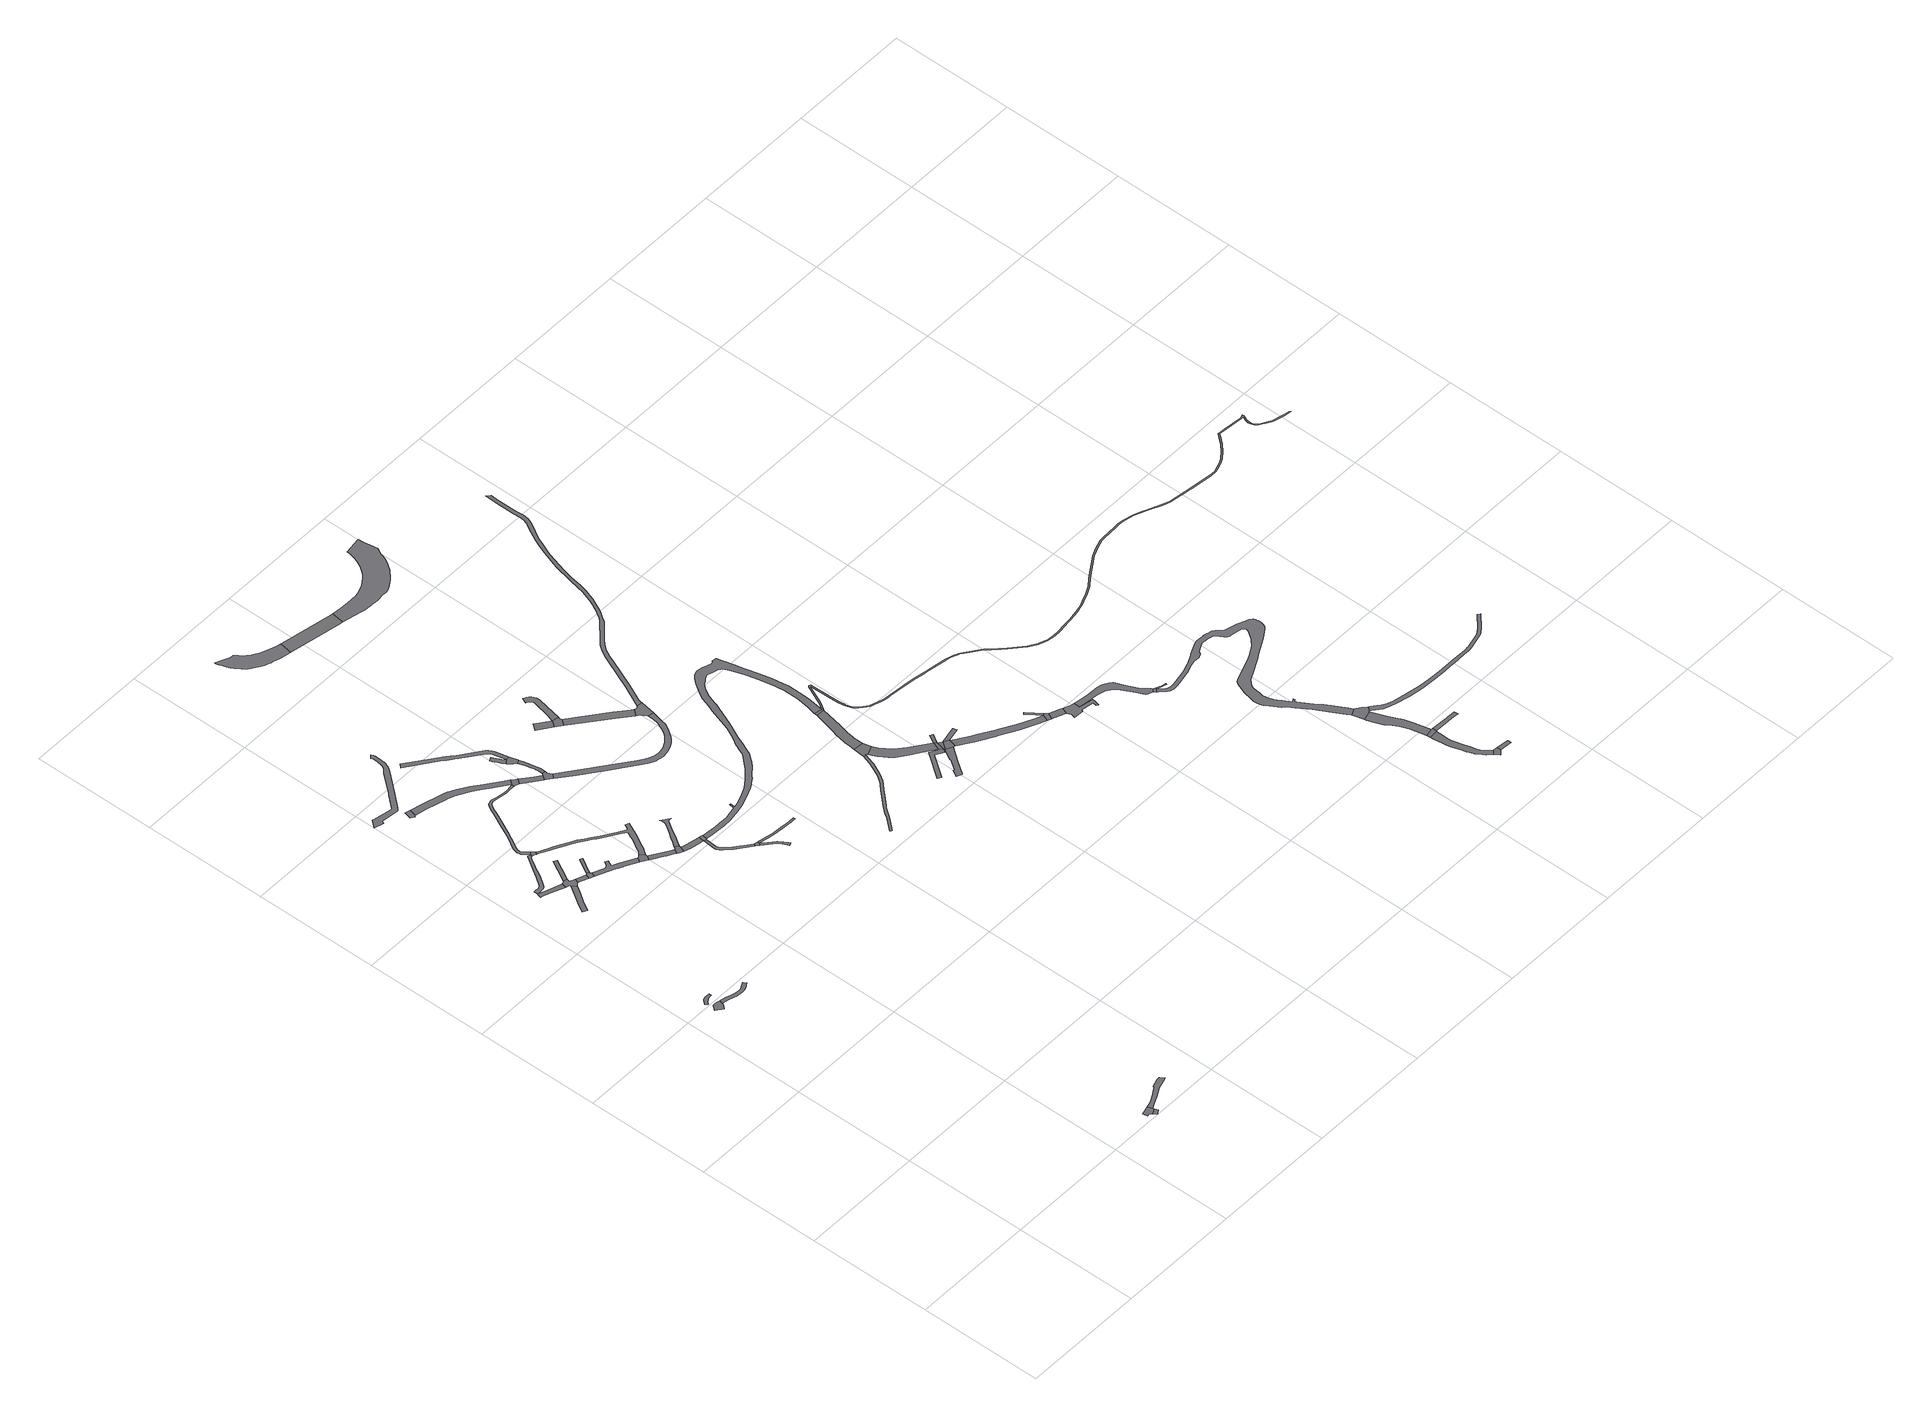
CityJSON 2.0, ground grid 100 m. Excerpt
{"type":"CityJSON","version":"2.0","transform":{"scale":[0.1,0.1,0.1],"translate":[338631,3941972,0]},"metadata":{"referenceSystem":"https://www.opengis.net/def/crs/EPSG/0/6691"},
"CityObjects":{
"road1":{"type":"Road","geometry":[{"type":"MultiSurface","lod":"1","boundaries":[[[0,1,2,3,4,5,6,7,8]]]}]},
"road2":{"type":"Road","geometry":[{"type":"MultiSurface","lod":"1","boundaries":[[[9,10,11,12,13,14,15,16,17,18,19,20]]]}]},
"road3":{"type":"Road","attributes":{"RoadStructureAttribute.sectionType":"1"},"geometry":[{"type":"MultiSurface","lod":"1","boundaries":[[[3,21,22,23,24,25,26,27,28,29,30,31,32,33,34,35,36,4]]]}]},
"road4":{"type":"Road","geometry":[{"type":"MultiSurface","lod":"1","boundaries":[[[37,38,39,40,41,42,43,44,45,46]]]}]},
"road5":{"type":"Road","geometry":[{"type":"MultiSurface","lod":"1","boundaries":[[[40,47,48,49,41]]]}]},
"road6":{"type":"Road","attributes":{"RoadStructureAttribute.sectionType":"1"},"geometry":[{"type":"MultiSurface","lod":"1","boundaries":[[[44,50,51,52,53,54,55,56,57,58,59,60,61,62,45]]]}]},
"road7":{"type":"Road","attributes":{"function":"3","RoadStructureAttribute.sectionType":"1"},"geometry":[{"type":"MultiSurface","lod":"1","boundaries":[[[63,64,65,66,67,68,69,70,71,72,73,74,75,76]]]}]},
"road8":{"type":"Road","attributes":{"RoadStructureAttribute.sectionType":"1"},"geometry":[{"type":"MultiSurface","lod":"1","boundaries":[[[77,78,79,80,81,82,83]]]}]},
"road9":{"type":"Road","attributes":{"RoadStructureAttribute.sectionType":"1"},"geometry":[{"type":"MultiSurface","lod":"1","boundaries":[[[84,85,86,87,88,89,90,91,92,93,94,95,96,97,98,99,100,101,102,103,104,105,106,107,108,109,110,111,112,113]]]}]},
"road10":{"type":"Road","geometry":[{"type":"MultiSurface","lod":"1","boundaries":[[[82,114,115,116,117,118,119,120,121,122,123,124,76,75,125,126,127,83]]]}]},
"road11":{"type":"Road","attributes":{"function":"3","RoadStructureAttribute.sectionType":"1"},"geometry":[{"type":"MultiSurface","lod":"1","boundaries":[[[128,118,117,129,130]]]}]},
"road12":{"type":"Road","attributes":{"RoadStructureAttribute.sectionType":"1"},"geometry":[{"type":"MultiSurface","lod":"1","boundaries":[[[122,131,132,133,134,123]]]}]},
"road13":{"type":"Road","geometry":[{"type":"MultiSurface","lod":"1","boundaries":[[[135,136,137,138,139,140,141,142,130,129,143,144,145]]]}]},
"road14":{"type":"Road","geometry":[{"type":"MultiSurface","lod":"1","boundaries":[[[146,147,148,149,150,151,152,153]]]}]},
"road15":{"type":"Road","geometry":[{"type":"MultiSurface","lod":"1","boundaries":[[[154,155,156,157,158,99,98,159,160]]]}]},
"road16":{"type":"Road","geometry":[{"type":"MultiSurface","lod":"1","boundaries":[[[161,162,163,164,140,139]]]}]},
"road17":{"type":"Road","attributes":{"RoadStructureAttribute.sectionType":"1"},"geometry":[{"type":"MultiSurface","lod":"1","boundaries":[[[165,166,167,168,169,170,171,172,173,174,175,176,177,178,179,180,181,182,183,184,185,186,187,188,189,190,191,192,193,194,195,196,197,198,199,200,201,202,203,204,205,206]]]}]},
"road18":{"type":"Road","geometry":[{"type":"MultiSurface","lod":"1","boundaries":[[[207,208,209,210,211,212,213,214,215,216,217,218,219,220,221,222,223,135,145,224,225,226,227,228,229,230,231,232]]]}]},
"road19":{"type":"Road","geometry":[{"type":"MultiSurface","lod":"1","boundaries":[[[233,234,235,236,237,238,239,240,241,242,243,244,245,246,247,248,249,250,251,252,253,254,255,256,257,258,259,260,261,262,263,264,265,266,267,268,269,270,271,272,273,274,275,276,277,278,279,280,281,282,283,284,285,154,160]]]}]},
"road20":{"type":"Road","attributes":{"RoadStructureAttribute.sectionType":"1"},"geometry":[{"type":"MultiSurface","lod":"1","boundaries":[[[286,287,288,289,290,291,292,293,294,295,296,297,298,299,300,301,302,303,304,305,306,307,308,309,157,156,310,311,312,313,314,315,316,317,318,319,320,321,322,323,324,325,326,327,328,329,330]]]}]},
"road21":{"type":"Road","geometry":[{"type":"MultiSurface","lod":"1","boundaries":[[[331,332,333,334,335,259,258,336,337,207,232]]]}]},
"road22":{"type":"Road","attributes":{"RoadStructureAttribute.sectionType":"1"},"geometry":[{"type":"MultiSurface","lod":"1","boundaries":[[[338,339,340,341,342,343,344,345,346,347,348,349,149,148,350,351,352,353,354,355,356,357,358,359,360]]]}]},
"road23":{"type":"Road","attributes":{"function":"3","RoadStructureAttribute.sectionType":"1"},"geometry":[{"type":"MultiSurface","lod":"1","boundaries":[[[361,362,363,364,333,332,365,366,367,368,369,370,371,372]]]}]},
"road24":{"type":"Road","geometry":[{"type":"MultiSurface","lod":"1","boundaries":[[[371,373,374,375,376,377,378,379,372]]]}]},
"road25":{"type":"Road","attributes":{"function":"3","RoadStructureAttribute.sectionType":"1"},"geometry":[{"type":"MultiSurface","lod":"1","boundaries":[[[380,381,382,383,375,374,384,385,386,387]]]}]},
"road26":{"type":"Road","geometry":[{"type":"MultiSurface","lod":"1","boundaries":[[[388,389,390,391,392,393,338,360,286,330]]]}]},
"road27":{"type":"Road","attributes":{"RoadStructureAttribute.sectionType":"1"},"geometry":[{"type":"MultiSurface","lod":"1","boundaries":[[[376,394,395,396,397,398,399,400,401,402,403,404,405,406,407,408,409,410,377]]]}]},
"road28":{"type":"Road","attributes":{"RoadStructureAttribute.sectionType":"1"},"geometry":[{"type":"MultiSurface","lod":"1","boundaries":[[[411,412,413,414,415,416,417,418,419,420,421,422,423,424,425,426,427,428,429,430,431,432]]]}]},
"road29":{"type":"Road","geometry":[{"type":"MultiSurface","lod":"1","boundaries":[[[433,434,380,387,435,436,437,438]]]}]},
"road30":{"type":"Road","attributes":{"RoadStructureAttribute.sectionType":"1"},"geometry":[{"type":"MultiSurface","lod":"1","boundaries":[[[391,439,440,441,442,392]]]}]},
"road31":{"type":"Road","attributes":{"RoadStructureAttribute.sectionType":"1"},"geometry":[{"type":"MultiSurface","lod":"1","boundaries":[[[443,444,445,446,447,448,437,436,449,450,451,452,453,454,455,456]]]}]},
"road32":{"type":"Road","geometry":[{"type":"MultiSurface","lod":"1","boundaries":[[[455,457,458,459,456]]]}]},
"road33":{"type":"Road","geometry":[{"type":"MultiSurface","lod":"1","boundaries":[[[460,461,462,463,464,465,466,467,468,469]]]}]},
"road34":{"type":"Road","geometry":[{"type":"MultiSurface","lod":"1","boundaries":[[[470,471,441,440,472,473,474,475,476,477,478,479,480]]]}]},
"road35":{"type":"Road","geometry":[{"type":"MultiSurface","lod":"1","boundaries":[[[481,482,411,432,483,484,469,468,485,486,487,488,489]]]}]},
"road36":{"type":"Road","attributes":{"RoadStructureAttribute.sectionType":"1"},"geometry":[{"type":"MultiSurface","lod":"1","boundaries":[[[490,491,492,493,494,495,496,480,479,497,498,499,500,501,502,481,489]]]}]},
"road37":{"type":"Road","attributes":{"RoadStructureAttribute.sectionType":"1"},"geometry":[{"type":"MultiSurface","lod":"1","boundaries":[[[458,457,503,504,505,506,507,508,509,510,511,458,512,513,514,515,516,517,518,519,520,521,522,523,524,525,459]]]}]},
"road38":{"type":"Road","attributes":{"function":"2","RoadStructureAttribute.sectionType":"1"},"geometry":[{"type":"MultiSurface","lod":"1","boundaries":[[[526,527,528,529,530,531,532,533,534,535,536,537,538,539,540,541,542,543,544,545,546,547,548,549,550,551,552,553,554,555,556,557,558,559,560,561,562,563,564,565,566]]]}]},
"road39":{"type":"Road","attributes":{"RoadStructureAttribute.sectionType":"1"},"geometry":[{"type":"MultiSurface","lod":"1","boundaries":[[[567,568,569,570,571,572,573,574,575,576,577,578,579,580,581,582,583,584,585,586,587,588,474,473,589,590,591,592,593,594,595,596,597,598,599,600,601,602,603,604,605,606,607,608,609,610,611,612,613]]]}]},
"road40":{"type":"Road","geometry":[{"type":"MultiSurface","lod":"1","boundaries":[[[614,615,616,617]]]}]},
"road41":{"type":"Road","geometry":[{"type":"MultiSurface","lod":"1","boundaries":[[[618,619,620,621,617,616,622,623]]]}]},
"road42":{"type":"Road","attributes":{"RoadStructureAttribute.sectionType":"1"},"geometry":[{"type":"MultiSurface","lod":"1","boundaries":[[[621,624,625,626,627,628,629,630,631,632,633,634,635,636,637,638,639,640,641,642,643,617]]]}]},
"road43":{"type":"Road","attributes":{"function":"2"},"geometry":[{"type":"MultiSurface","lod":"1","boundaries":[[[644,645,646,647,526,566,648,649,650]]]}]},
"road44":{"type":"Road","attributes":{"RoadStructureAttribute.sectionType":"1"},"geometry":[{"type":"MultiSurface","lod":"1","boundaries":[[[622,651,652,653,654,655,623]]]}]},
"road45":{"type":"Road","attributes":{"function":"3","RoadStructureAttribute.sectionType":"1"},"geometry":[{"type":"MultiSurface","lod":"1","boundaries":[[[656,657,658,659,660,661,662,663,664,665,666,667,668,669,670,671,672,673,674,675,676,677,678,679,680,681,682,683,684,685,686,687,688,689,690,691,692,693,694,695,696,697,698,699,700,701,702,703,704,705,706,707,708,709,710,711,712,713,714,715,716,717,718,719,720,721,722,723,724,725,726,727,728,729,730,731,732,733,734,735,736,737,738,739,740,741,742,743,744,745,746,747,748,749,750,751,752,753,754,755,756,757,758,759,760,761,762,763,764,765,766,767,768,769,770,771,772,773,774,775,776,777,433,438]]]}]},
"road46":{"type":"Road","attributes":{"RoadStructureAttribute.sectionType":"1"},"geometry":[{"type":"MultiSurface","lod":"1","boundaries":[[[778,779,780,781,782,783,784,785,786,787,788,789,790,791,792,793,794,795,796,797,798,799,800,801,802,803,804,805,806]]]}]},
"road47":{"type":"Road","geometry":[{"type":"MultiSurface","lod":"1","boundaries":[[[612,807,808,809,810,811,653,652,812,813,814,613]]]}]},
"road48":{"type":"Road","geometry":[{"type":"MultiSurface","lod":"1","boundaries":[[[815,816,817,778,806,818,819,820,821,822]]]}]},
"road49":{"type":"Road","attributes":{"function":"2","RoadStructureAttribute.sectionType":"1"},"geometry":[{"type":"MultiSurface","lod":"1","boundaries":[[[823,824,825,826,827,828,829,830,831,832,833,834,835,836,837,838,839,840,841,842,843,844,845,846,847,848,849,850,851,852,853,854,855,856,857,858,859,860,861,862,863,864,865,866,867,868,869,870,871,872,644,650]]]}]},
"road50":{"type":"Road","attributes":{"RoadStructureAttribute.sectionType":"1"},"geometry":[{"type":"MultiSurface","lod":"1","boundaries":[[[873,874,875,876,877,878,879,880,881]]]}]},
"road51":{"type":"Road","attributes":{"function":"3","RoadStructureAttribute.sectionType":"1"},"geometry":[{"type":"MultiSurface","lod":"1","boundaries":[[[882,883,884,885,886,887,888,889,890,891,892,893,894,895,896,897,815,822]]]}]},
"road52":{"type":"Road","attributes":{"function":"3","RoadStructureAttribute.sectionType":"1"},"geometry":[{"type":"MultiSurface","lod":"1","boundaries":[[[898,899,900,901,902,903,904,905,906,821,820,907,908,909,910,911,912,913,914,915,881,916]]]}]},
"road53":{"type":"Road","attributes":{"RoadStructureAttribute.sectionType":"1"},"geometry":[{"type":"MultiSurface","lod":"1","boundaries":[[[917,918,919,920,921,922,923,924,925,926,927,928]]]}]},
"road54":{"type":"Road","geometry":[{"type":"MultiSurface","lod":"1","boundaries":[[[710,890,889,929,711]]]}]},
"road55":{"type":"Road","geometry":[{"type":"MultiSurface","lod":"1","boundaries":[[[881,880,930,931,916]]]}]},
"road56":{"type":"Road","attributes":{"function":"3","RoadStructureAttribute.sectionType":"1"},"geometry":[{"type":"MultiSurface","lod":"1","boundaries":[[[932,930,880,928]]]}]},
"road57":{"type":"Road","geometry":[{"type":"MultiSurface","lod":"1","boundaries":[[[933,934,935,932,928,927,936]]]}]},
"road58":{"type":"Road","geometry":[{"type":"MultiSurface","lod":"1","boundaries":[[[931,937,938,916]]]}]},
"road59":{"type":"Road","geometry":[{"type":"MultiSurface","lod":"1","boundaries":[[[935,939,940,941,932]]]}]},
"road60":{"type":"Road","attributes":{"RoadStructureAttribute.sectionType":"1"},"geometry":[{"type":"MultiSurface","lod":"1","boundaries":[[[942,943,944,945,946,947,948,949,950,951,952,953,954,955,956,957,958,959,960,961,962,963,964,965,966,967,968,969,970,971,972,973,974,975,976,977,978,979,980,981,982,983,984,985,986,987,988,989,990,991,992,993,994,995,996,997,998,999,1000,1001,1002,1003,1004,1005,1006,1007,1008,1009,1010,1011,1012,1013,1014,1015,1016,1017,1018,1019,1020,1021,1022,1023,808,807]]]}]},
"road61":{"type":"Road","attributes":{"function":"3","RoadStructureAttribute.sectionType":"1"},"geometry":[{"type":"MultiSurface","lod":"1","boundaries":[[[1024,1025,1026,1027,1028,1029,1030,1031,1032,933,936,1033,1034,1035,1036,1037,1038,1039]]]}]},
"road62":{"type":"Road","attributes":{"RoadStructureAttribute.sectionType":"1"},"geometry":[{"type":"MultiSurface","lod":"1","boundaries":[[[1040,1041,1042,1043,1024]]]}]},
"road63":{"type":"Road","geometry":[{"type":"MultiSurface","lod":"1","boundaries":[[[1039,1044,1045,1040,1024]]]}]},
"road64":{"type":"Road","attributes":{"function":"3","RoadStructureAttribute.sectionType":"1"},"geometry":[{"type":"MultiSurface","lod":"1","boundaries":[[[1046,1047,1048,1045,1044,1049,1050]]]}]},
"road65":{"type":"Road","geometry":[{"type":"MultiSurface","lod":"1","boundaries":[[[1051,1052,1053,1054,1055,1056,1057,1058,1059,1060,1061,1062,1063,1064,1065,1046,1050]]]}]},
"road66":{"type":"Road","attributes":{"function":"3","RoadStructureAttribute.sectionType":"1"},"geometry":[{"type":"MultiSurface","lod":"1","boundaries":[[[1066,1067,1068,1069,1070,1071,1072,1073,1074,1075,1076,1077,1078,1079,1080,1081,1082,1083,1084,1085,1086,1087,1088,1089,1090,1091,1092,1093,1094,1095,1063,1062]]]}]},
"road67":{"type":"Road","geometry":[{"type":"MultiSurface","lod":"1","boundaries":[[[1096,1097,1081,1080,1098,1099,1100]]]}]},
"road68":{"type":"Road","geometry":[{"type":"MultiSurface","lod":"1","boundaries":[[[1099,1101,1102,1103,1104,1105,1106,1107,1108,1100]]]}]},
"road69":{"type":"Road","attributes":{"function":"3","RoadStructureAttribute.sectionType":"1"},"geometry":[{"type":"MultiSurface","lod":"1","boundaries":[[[1098,1109,1110,1111,1112,1113,1114,1115,1116,1117,1118,1119,1120,1121,1122,1123,1124,1125,1126,1127,1128,1129,1130,1131,1132,1133,1134,1135,1136,1137,1138,1139,1140,1141,1142,1143,1144,1145,1146,1147,1148,1149,1150,1151,1152,1153,1154,1155,1156,1157,1158,1159,1160,1161,1162,1163,1164,1165,1166,1167,1168,1169,1170,1171,1172,1173,1174,1175,1176,1177,1178,1179,1180,1181,1182,1183,1184,1185,1186,1187,1188,1189,1190,1191,1192,1193,1194,1195,1196,1197,1198,1199,1200,1201,1202,1203,1204,1205,1206,1207,1208,1209,1210,1211,1212,1213,1214,1215,1216,1217,1218,1219,1220,1221,1222,1223,1224,1225,1226,1227,1228,1229,1230,1231,1232,1233,1234,1235,1236,1237,1238,1239,1240,1241,1242,1243,1244,1245,1246,1247,1248,1249,1250,1251,1252,1253,1254,1255,1099]]]}]},
"road70":{"type":"Road","attributes":{"function":"3","RoadStructureAttribute.sectionType":"1"},"geometry":[{"type":"MultiSurface","lod":"1","boundaries":[[[1256,1257,1258,1259,1260,1261,1262,1263,1264,1265,1266,1267,1268,1269,1270,1271]]]}]},
"road71":{"type":"Road","geometry":[{"type":"MultiSurface","lod":"1","boundaries":[[[1272,1183,1182,1273,1262,1261,1274,1275,1276]]]}]},
"road72":{"type":"Road","attributes":{"function":"3","RoadStructureAttribute.sectionType":"1"},"geometry":[{"type":"MultiSurface","lod":"1","boundaries":[[[1277,1278,1279,1280,1281,1282,1283,1284,1285,1286,1287,1288,1289,1290,1291,1292,1293,1294,1295,1296,1297,1298,1299,1300]]]}]},
"road73":{"type":"Road","geometry":[{"type":"MultiSurface","lod":"1","boundaries":[[[1301,1302,1271,1270,1300,1299,1303,1304,1305]]]}]},
"road74":{"type":"Road","geometry":[{"type":"MultiSurface","lod":"1","boundaries":[[[1290,1289,1306,1307,1308,1309]]]}]},
"road75":{"type":"Road","geometry":[{"type":"MultiSurface","lod":"1","boundaries":[[[1308,1310,1311,1309]]]}]},
"road76":{"type":"Road","attributes":{"RoadStructureAttribute.sectionType":"1"},"geometry":[{"type":"MultiSurface","lod":"1","boundaries":[[[1304,1312,1313,1314,1315,1316,1317,1318,1319,1305]]]}]},
"road77":{"type":"Road","attributes":{"RoadStructureAttribute.sectionType":"1"},"geometry":[{"type":"MultiSurface","lod":"1","boundaries":[[[929,1320,1321,1322,1323,1324,1325,1326,1327,1328,1329,1330,1331,1332,1333,1334,1335,1336,1337,1338,1339,1340,1341,1342,1343,1344,1345,1346,1347,1348,1349,1350,1351,1352,1353,1354,1355,1356,1357,1358,1359,1360,1361,1362,1363,1364,1365,1366,1367,1368,1369,1370,1371,1372,1373,1374,1375,1376,1377,1378,1379,1380,1381,1382,1383,1384,1385,1386,1387,1388,1389,1390,1391,1392,1393,1394,1395,1396,1397,1398,1399,1400,1401,1402,1403,1404,1405,1406,1407,1408,1409,1410,1411,1412,1413,1414,1415,1416,1417,1418,1419,1420,1421,1422,1423,1424,1425,1426,1427,1428,1429,1430,1431,1432,1433,1434,1435,1436,1437,1438,1439,1440,1441,1442,1443,1444,1445,1446,1447,1448,1449,1450,1451,1452,1453,1454,1455,1456,1457,1458,1459,1460,1461,1462,1463,1464,1465,1466,1467,1468,1469,1470,1471,1472,1473,1474,1475,1476,1477,1478,1479,1480,1481,1482,1483,1484,1485,1486,1487,1488,1489,1490,1491,1492,1493,1494,1495,1496,1497,1498,1499,1500,1501,1502,1503,1504,1505,1506,1507,1508,1509,1510,1511,1512,1513,1514,1515,1516,711]]]}]},
"road78":{"type":"Road","attributes":{"RoadStructureAttribute.sectionType":"1"},"geometry":[{"type":"MultiSurface","lod":"1","boundaries":[[[1275,1517,1518,1519,1520,1521,1522,1523,1524,1525,1526,1527,1528,1529,1530,1531,1532,1533,1534,1535,1536,1537,1538,1539,1540,1541,1542,1543,1544,1545,1546,1547,1548,1549,1550,1551,1552,1553,1554,1555,1556,1557,1558,1276]]]}]}
},
"vertices":[
[267,2900,0],[295,2935,0],[294,2940,0],[296,2943,0],[303,2974,0],[277,2979,0],[260,2980,0],[242,2978,0],[213,2939,0],
[244,3029,0],[262,3043,0],[275,3048,0],[303,3051,0],[306,3073,0],[266,3074,0],[258,3072,0],[250,3069,0],[239,3061,0],[223,3043,0],[209,3029,0],[227,3012,0],
[347,2934,0],[391,2922,0],[417,2915,0],[445,2909,0],[469,2908,0],[490,2911,0],[513,2921,0],[554,2945,0],[539,2970,0],[500,2947,0],[482,2939,0],[467,2937,0],[449,2938,0],[424,2943,0],[400,2950,0],[354,2962,0],
[1388,44,0],[1401,45,0],[1410,43,0],[1424,32,0],[1464,51,0],[1459,60,0],[1459,62,0],[1461,63,0],[1450,101,0],[1378,80,0],
[1436,14,0],[1444,3,0],[1476,24,0],
[1494,81,0],[1564,116,0],[1606,135,0],[1639,157,0],[1701,175,0],[1739,186,0],[1715,222,0],[1690,217,0],[1621,196,0],[1622,185,0],[1590,168,0],[1563,150,0],[1495,114,0],
[404,4524,0],[336,4550,0],[309,4560,0],[298,4564,0],[287,4568,0],[261,4574,0],[257,4575,0],[249,4541,0],[277,4534,0],[297,4527,0],[305,4524,0],[323,4518,0],[431,4475,0],[440,4512,0],
[376,4318,0],[328,4237,0],[363,4217,0],[410,4297,0],[455,4365,0],[494,4424,0],[462,4449,0],
[274,4579,0],[297,4578,0],[316,4580,0],[328,4583,0],[340,4592,0],[350,4605,0],[398,4674,0],[421,4722,0],[431,4740,0],[440,4758,0],[481,4822,0],[490,4836,0],[498,4841,0],[502,4842,0],[504,4841,0],[508,4857,0],[490,4863,0],[484,4862,0],[481,4859,0],[465,4834,0],[410,4749,0],[373,4691,0],[327,4624,0],[322,4619,0],[304,4609,0],[296,4608,0],[275,4609,0],[258,4610,0],[256,4609,0],[260,4579,0],
[503,4433,0],[512,4439,0],[517,4440,0],[520,4440,0],[533,4474,0],[499,4487,0],[491,4490,0],[490,4498,0],[494,4513,0],[468,4527,0],[462,4517,0],[462,4463,0],[465,4461,0],[466,4457,0],
[592,4451,0],[596,4409,0],[611,4445,0],
[505,4533,0],[589,4685,0],[563,4699,0],[474,4538,0],
[651,4427,0],[648,4429,0],[643,4433,0],[642,4439,0],[643,4444,0],[625,4455,0],[621,4447,0],[617,4445,0],[612,4402,0],[626,4396,0],[636,4392,0],
[268,5695,0],[272,5698,0],[276,5697,0],[290,5755,0],[274,5759,0],[250,5765,0],[235,5707,0],[264,5688,0],
[549,4850,0],[536,4865,0],[528,4873,0],[513,4860,0],[513,4858,0],[523,4836,0],[540,4829,0],
[680,4507,0],[713,4563,0],[696,4574,0],[658,4510,0],
[79,5817,0],[84,5832,0],[87,5832,0],[230,5817,0],[235,5819,0],[247,5831,0],[337,5937,0],[475,6101,0],[501,6137,0],[506,6149,0],[511,6160,0],[516,6173,0],[519,6189,0],[522,6220,0],[524,6256,0],[524,6268,0],[523,6275,0],[520,6287,0],[511,6303,0],[486,6282,0],[491,6274,0],[494,6267,0],[495,6258,0],[493,6223,0],[490,6194,0],[485,6178,0],[480,6166,0],[475,6159,0],[467,6149,0],[443,6125,0],[316,5974,0],[306,5962,0],[222,5863,0],[216,5860,0],[207,5859,0],[64,5888,0],[53,5890,0],[49,5889,0],[45,5885,0],[41,5880,0],[3,5835,0],[78,5814,0],
[964,4282,0],[954,4287,0],[952,4288,0],[860,4337,0],[848,4343,0],[818,4359,0],[796,4369,0],[792,4375,0],[792,4376,0],[792,4379,0],[811,4417,0],[787,4426,0],[774,4405,0],[766,4396,0],[758,4389,0],[752,4387,0],[742,4389,0],[733,4351,0],[758,4341,0],[763,4338,0],[773,4334,0],[800,4322,0],[835,4304,0],[841,4301,0],[934,4251,0],[943,4246,0],
[547,4825,0],[563,4817,0],[626,4784,0],[655,4770,0],[704,4745,0],[738,4728,0],[784,4705,0],[810,4689,0],[854,4659,0],[893,4630,0],[917,4613,0],[946,4593,0],[1054,4524,0],[1100,4495,0],[1103,4491,0],[1103,4486,0],[1083,4446,0],[1074,4428,0],[1057,4394,0],[1053,4387,0],[1040,4363,0],[1022,4330,0],[1012,4316,0],[1002,4307,0],[995,4301,0],[990,4297,0],[1022,4262,0],[1027,4269,0],[1041,4289,0],[1056,4308,0],[1072,4338,0],[1092,4376,0],[1115,4417,0],[1120,4426,0],[1126,4439,0],[1173,4536,0],[1144,4548,0],[1128,4513,0],[1122,4511,0],[1117,4512,0],[1065,4541,0],[957,4610,0],[905,4646,0],[865,4675,0],[821,4706,0],[794,4722,0],[720,4759,0],[719,4760,0],[662,4789,0],[653,4793,0],[644,4798,0],[635,4802,0],[559,4842,0],
[927,5387,0],[926,5387,0],[922,5387,0],[898,5381,0],[868,5377,0],[841,5376,0],[770,5388,0],[728,5395,0],[710,5395,0],[698,5391,0],[686,5387,0],[670,5371,0],[656,5343,0],[636,5299,0],[625,5277,0],[587,5197,0],[541,5102,0],[527,5077,0],[474,4982,0],[467,4959,0],[464,4939,0],[465,4924,0],[469,4916,0],[471,4908,0],[489,4919,0],[485,4928,0],[484,4939,0],[486,4955,0],[493,4974,0],[539,5057,0],[559,5093,0],[609,5196,0],[654,5290,0],[668,5321,0],[674,5334,0],[687,5359,0],[698,5370,0],[711,5377,0],[724,5380,0],[734,5380,0],[754,5378,0],[840,5364,0],[869,5365,0],[919,5365,0],[925,5365,0],
[972,4229,0],[1000,4212,0],[1021,4246,0],[1020,4254,0],[1021,4257,0],[976,4284,0],[971,4281,0],
[954,5424,0],[892,5471,0],[826,5520,0],[788,5548,0],[728,5592,0],[649,5643,0],[616,5662,0],[595,5671,0],[589,5673,0],[563,5683,0],[540,5690,0],[386,5732,0],[373,5678,0],[524,5638,0],[545,5631,0],[566,5623,0],[591,5613,0],[628,5594,0],[701,5556,0],[761,5512,0],[800,5483,0],[865,5435,0],[927,5389,0],
[1170,4152,0],[1059,4221,0],[1034,4236,0],[1032,4237,0],[1015,4203,0],[1053,4180,0],[1076,4165,0],[1105,4148,0],[1108,4145,0],[1151,4119,0],[1171,4107,0],[1190,4140,0],
[1186,4098,0],[1217,4083,0],[1232,4126,0],[1236,4141,0],[1208,4160,0],[1196,4142,0],[1194,4140,0],
[1385,4091,0],[1337,4099,0],[1279,4111,0],[1256,4118,0],[1243,4074,0],[1268,4067,0],[1329,4053,0],[1379,4047,0],
[937,5364,0],[949,5362,0],[958,5359,0],[968,5355,0],[996,5391,0],[984,5401,0],
[1268,4190,0],[1279,4206,0],[1312,4263,0],[1351,4328,0],[1363,4347,0],[1368,4351,0],[1379,4353,0],[1398,4353,0],[1330,4398,0],[1335,4386,0],[1337,4371,0],[1335,4359,0],[1335,4356,0],[1328,4339,0],[1289,4276,0],[1252,4225,0],[1242,4209,0],
[1114,5575,0],[1089,5684,0],[1082,5702,0],[1069,5720,0],[1057,5732,0],[893,5854,0],[860,5881,0],[837,5900,0],[817,5916,0],[787,5938,0],[579,6095,0],[555,6068,0],[797,5892,0],[808,5880,0],[812,5876,0],[875,5830,0],[880,5826,0],[1038,5709,0],[1046,5700,0],[1055,5688,0],[1060,5675,0],[1084,5572,0],
[1416,4084,0],[1403,4087,0],[1382,4045,0],[1383,4041,0],[1404,4040,0],[1408,4043,0],
[1057,5285,0],[1106,5249,0],[1133,5285,0],[1084,5321,0],
[1568,3777,0],[1467,3853,0],[1418,3903,0],[1407,3918,0],[1398,3935,0],[1396,3940,0],[1374,3943,0],[1376,3935,0],[1377,3928,0],[1388,3906,0],[1401,3888,0],[1453,3837,0],[1572,3746,0],[1585,3763,0],
[1597,3727,0],[1612,3743,0],[1615,3757,0],
[1069,5586,0],[1056,5611,0],[1045,5632,0],[1031,5664,0],[999,5649,0],[1014,5617,0],[1025,5595,0],[1039,5567,0],[1053,5548,0],[1081,5567,0],
[1139,5289,0],[1135,5285,0],[1119,5239,0],[1157,5210,0],[1188,5243,0],[1179,5253,0],[1174,5262,0],[1171,5271,0],[1170,5286,0],[1171,5296,0],[1144,5298,0],
[1134,5501,0],[1132,5506,0],[1084,5570,0],[1082,5567,0],[1057,5542,0],[1070,5525,0],[1084,5510,0],[1103,5496,0],[1105,5492,0],
[1114,5464,0],[1126,5426,0],[1135,5391,0],[1141,5365,0],[1144,5351,0],[1147,5334,0],[1146,5313,0],[1172,5311,0],[1172,5336,0],[1169,5356,0],[1160,5397,0],[1152,5433,0],[1143,5473,0],
[1689,3646,0],[1711,3614,0],[1727,3584,0],[1734,3571,0],[1754,3581,0],[1747,3595,0],[1729,3626,0],[1705,3661,0],[1658,3702,0],[1684,3729,0],[1742,3720,0],[1821,3712,0],[1900,3706,0],[1905,3706,0],[1943,3707,0],[1948,3707,0],[1947,3722,0],[1943,3722,0],[1901,3721,0],[1884,3722,0],[1822,3727,0],[1743,3735,0],[1687,3743,0],
[908,7454,0],[876,7461,0],[835,7473,0],[806,7483,0],[779,7493,0],[754,7506,0],[723,7524,0],[700,7538,0],[682,7550,0],[672,7559,0],[657,7575,0],[645,7587,0],[632,7606,0],[619,7625,0],[616,7631,0],[589,7632,0],[536,7656,0],[475,7680,0],[477,7669,0],[484,7646,0],[491,7625,0],[502,7593,0],[514,7568,0],[527,7543,0],[540,7525,0],[555,7505,0],[571,7486,0],[585,7471,0],[601,7458,0],[626,7438,0],[655,7420,0],[681,7407,0],[701,7399,0],[705,7398,0],[730,7389,0],[756,7382,0],[784,7373,0],[811,7367,0],[838,7361,0],[863,7356,0],[890,7352,0],
[2031,5083,0],[2028,5049,0],[2021,5011,0],[2011,4983,0],[1998,4953,0],[1981,4923,0],[1958,4894,0],[1936,4873,0],[1914,4854,0],[1888,4840,0],[1870,4832,0],[1850,4826,0],[1830,4823,0],[1809,4821,0],[1777,4824,0],[1758,4830,0],[1739,4837,0],[1709,4853,0],[1663,4885,0],[1487,5015,0],[1311,5147,0],[1258,5189,0],[1183,5190,0],[1284,5111,0],[1460,4979,0],[1555,4909,0],[1637,4849,0],[1686,4814,0],[1722,4795,0],[1743,4785,0],[1771,4780,0],[1808,4775,0],[1836,4778,0],[1861,4782,0],[1885,4790,0],[1908,4800,0],[1939,4817,0],[1962,4838,0],[1983,4860,0],[1999,4881,0],[2015,4904,0],[2033,4933,0],[2046,4966,0],[2055,5002,0],[2068,5053,0],[2075,5094,0],[2029,5102,0],
[1458,5650,0],[1422,5602,0],[1531,5522,0],[1566,5570,0],
[1617,5536,0],[1616,5542,0],[1615,5548,0],[1618,5559,0],[1584,5483,0],[1620,5530,0],
[1662,5760,0],[1663,5781,0],[1660,5797,0],[1654,5813,0],[1644,5828,0],[1634,5839,0],[1621,5849,0],[1602,5859,0],[1594,5862,0],[1578,5819,0],[1583,5817,0],[1596,5810,0],[1602,5805,0],[1607,5799,0],[1612,5791,0],[1615,5787,0],[1616,5783,0],[1617,5778,0],[1616,5766,0],[1585,5625,0],
[1357,7372,0],[1348,7373,0],[1342,7373,0],[922,7451,0],[905,7349,0],[1322,7272,0],[1340,7269,0],
[1864,5261,0],[1977,5169,0],[2015,5216,0],[2000,5228,0],[1902,5308,0],
[1422,4042,0],[1467,4038,0],[1485,4037,0],[1524,4034,0],[1579,4032,0],[1652,4032,0],[1683,4038,0],[1716,4046,0],[1808,4065,0],[1873,4087,0],[1923,4108,0],[1961,4125,0],[1998,4146,0],[2030,4168,0],[2039,4175,0],[2072,4204,0],[2127,4248,0],[2158,4280,0],[2167,4290,0],[2213,4350,0],[2234,4398,0],[2255,4448,0],[2277,4510,0],[2323,4602,0],[2340,4640,0],[2397,4772,0],[2413,4815,0],[2420,4838,0],[2443,4909,0],[2461,4944,0],[2473,4966,0],[2507,5007,0],[2533,5024,0],[2544,5033,0],[2567,5045,0],[2581,5050,0],[2593,5052,0],[2624,5041,0],[2676,5025,0],[2689,5016,0],[2701,5003,0],[2725,4948,0],[2757,4861,0],[2767,4830,0],[2781,4758,0],[2791,4720,0],[2795,4703,0],[2810,4623,0],[2814,4600,0],[2819,4556,0],[2822,4461,0],[2820,4420,0],[2804,4324,0],[2797,4288,0],[2791,4258,0],[2852,4246,0],[2869,4380,0],[2873,4460,0],[2870,4560,0],[2865,4607,0],[2856,4657,0],[2845,4714,0],[2826,4795,0],[2804,4881,0],[2798,4901,0],[2777,4980,0],[2759,5052,0],[2754,5077,0],[2748,5107,0],[2710,5111,0],[2701,5098,0],[2685,5100,0],[2613,5124,0],[2601,5126,0],[2577,5128,0],[2560,5126,0],[2544,5120,0],[2530,5112,0],[2508,5095,0],[2500,5084,0],[2491,5076,0],[2469,5050,0],[2416,4967,0],[2396,4928,0],[2373,4853,0],[2354,4803,0],[2304,4654,0],[2294,4617,0],[2247,4523,0],[2213,4466,0],[2205,4447,0],[2200,4436,0],[2197,4429,0],[2192,4416,0],[2175,4377,0],[2173,4373,0],[2171,4370,0],[2160,4356,0],[2117,4310,0],[2102,4294,0],[2098,4289,0],[2086,4277,0],[2043,4240,0],[2002,4204,0],[1981,4190,0],[1974,4185,0],[1942,4162,0],[1907,4143,0],[1860,4122,0],[1798,4102,0],[1763,4095,0],[1768,4133,0],[1757,4135,0],[1751,4092,0],[1738,4089,0],[1708,4083,0],[1675,4075,0],[1648,4070,0],[1580,4070,0],[1527,4072,0],[1490,4076,0],[1432,4081,0],
[2700,3735,0],[2679,3661,0],[2671,3645,0],[2629,3554,0],[2592,3499,0],[2573,3477,0],[2538,3442,0],[2476,3376,0],[2429,3327,0],[2420,3315,0],[2388,3276,0],[2365,3241,0],[2281,3142,0],[2289,3135,0],[2296,3129,0],[2310,3145,0],[2381,3229,0],[2405,3264,0],[2424,3289,0],[2436,3303,0],[2444,3313,0],[2490,3362,0],[2552,3428,0],[2587,3463,0],[2608,3486,0],[2646,3544,0],[2690,3637,0],[2697,3654,0],[2720,3731,0],
[2096,5214,0],[2051,5222,0],[2043,5215,0],[2035,5211,0],[2026,5211,0],[2003,5149,0],[2014,5133,0],[2023,5119,0],
[2710,3830,0],[2705,3789,0],[2702,3751,0],[2723,3741,0],[2727,3742,0],[2734,3730,0],[2805,3759,0],[2790,3822,0],
[1496,7236,0],[1529,7229,0],[1556,7226,0],[1580,7223,0],[1604,7223,0],[1628,7221,0],[1655,7221,0],[1674,7223,0],[1697,7225,0],[1714,7226,0],[1748,7227,0],[1770,7231,0],[1783,7237,0],[1810,7251,0],[1833,7267,0],[1859,7287,0],[1888,7311,0],[1908,7330,0],[1925,7347,0],[1948,7378,0],[1965,7404,0],[1979,7431,0],[1992,7462,0],[2002,7492,0],[2025,7542,0],[2015,7614,0],[2009,7651,0],[2003,7697,0],[1865,7679,0],[1865,7671,0],[1862,7642,0],[1857,7620,0],[1851,7597,0],[1844,7578,0],[1836,7558,0],[1825,7535,0],[1811,7510,0],[1793,7484,0],[1773,7460,0],[1745,7436,0],[1720,7417,0],[1690,7398,0],[1667,7387,0],[1641,7378,0],[1613,7369,0],[1588,7364,0],[1549,7361,0],[1496,7361,0],[1486,7362,0],[1434,7364,0],
[3082,3389,0],[3021,3425,0],[2873,3219,0],[2899,3201,0],[3027,3379,0],[3078,3347,0],[3091,3339,0],[3107,3364,0],[3084,3392,0],
[2789,3879,0],[2790,3909,0],[2792,3920,0],[2800,3968,0],[2802,3975,0],[2819,4054,0],[2841,4174,0],[2851,4228,0],[2786,4230,0],[2775,4184,0],[2748,4070,0],[2731,3994,0],[2728,3982,0],[2717,3916,0],[2716,3879,0],[2711,3847,0],
[3092,3467,0],[3043,3504,0],[2962,3565,0],[2916,3603,0],[2892,3626,0],[2869,3652,0],[2851,3674,0],[2833,3701,0],[2818,3730,0],[2746,3698,0],[2763,3662,0],[2787,3627,0],[2808,3600,0],[2836,3567,0],[2868,3542,0],[2916,3507,0],[3000,3451,0],[3050,3418,0],[3108,3456,0],
[3100,3333,0],[3061,3271,0],[3068,3268,0],[3010,3182,0],[3000,3187,0],[2979,3148,0],[2969,3130,0],[3012,3114,0],[3015,3117,0],[3085,3218,0],[3166,3330,0],[3116,3358,0],
[2860,4239,0],
[3127,3438,0],[3126,3442,0],
[3159,3417,0],
[3200,3387,0],[3200,3389,0],[3204,3392,0],[3184,3324,0],
[3167,3511,0],[3148,3524,0],
[3307,3414,0],[3299,3445,0],[3220,3430,0],
[2100,5234,0],[2103,5251,0],[2108,5267,0],[2166,5389,0],[2270,5631,0],[2288,5672,0],[2303,5704,0],[2324,5739,0],[2351,5771,0],[2384,5804,0],[2498,5904,0],[2508,5914,0],[2517,5925,0],[2535,5951,0],[2560,5989,0],[2584,6032,0],[2603,6068,0],[2622,6112,0],[2636,6152,0],[2650,6203,0],[2664,6259,0],[2678,6335,0],[2682,6358,0],[2689,6391,0],[2700,6438,0],[2716,6494,0],[2734,6558,0],[2750,6606,0],[2765,6645,0],[2788,6705,0],[2812,6759,0],[2834,6800,0],[2863,6851,0],[2895,6907,0],[2896,6909,0],[2903,6922,0],[2910,6950,0],[2914,6992,0],[2912,7052,0],[2910,7098,0],[2910,7241,0],[2912,7281,0],[2887,7305,0],[2879,7158,0],[2880,7097,0],[2881,7057,0],[2884,6992,0],[2881,6955,0],[2873,6930,0],[2869,6922,0],[2865,6915,0],[2837,6866,0],[2809,6812,0],[2789,6770,0],[2765,6714,0],[2741,6653,0],[2727,6614,0],[2710,6566,0],[2692,6502,0],[2676,6444,0],[2665,6396,0],[2658,6362,0],[2654,6339,0],[2639,6264,0],[2626,6209,0],[2612,6159,0],[2599,6121,0],[2581,6079,0],[2562,6044,0],[2538,6002,0],[2515,5965,0],[2511,5961,0],[2501,5948,0],[2491,5938,0],[2364,5826,0],[2328,5792,0],[2300,5756,0],[2277,5719,0],[2260,5684,0],[2242,5642,0],[2139,5401,0],[2064,5245,0],
[3798,3058,0],[3742,3080,0],[3614,3140,0],[3501,3203,0],[3492,3208,0],[3484,3213,0],[3364,3284,0],[3331,3303,0],[3216,3375,0],[3300,3251,0],[3325,3236,0],[3436,3173,0],[3454,3163,0],[3589,3091,0],[3720,3030,0],[3777,3007,0],
[3813,3069,0],[3732,3177,0],[3717,3167,0],[3769,3097,0],
[3811,2993,0],[3832,3044,0],
[3934,3002,0],[3921,3007,0],[3847,3038,0],[3826,2987,0],[3912,2950,0],
[3929,2914,0],[3923,2883,0],[4003,2877,0],[4007,2893,0],[4109,2876,0],[4103,2843,0],[4119,2836,0],[4130,2881,0],[4131,2899,0],[4119,2901,0],[4015,2919,0],[4016,2922,0],[4021,2969,0],[3992,2976,0],[3953,2994,0],
[4075,2915,0],[4138,2909,0],[4185,2905,0],[4216,2897,0],[4250,2886,0],[4265,2878,0],[4282,2866,0],[4298,2852,0],[4315,2832,0],[4335,2794,0],[4374,2717,0],[4396,2671,0],[4403,2655,0],[4420,2646,0],[4454,2633,0],[4477,2654,0],[4471,2661,0],[4468,2665,0],[4416,2737,0],[4377,2816,0],[4362,2856,0],[4345,2896,0],[4333,2906,0],[4323,2917,0],[4298,2933,0],[4277,2943,0],[4238,2951,0],[4192,2953,0],[4129,2957,0],[4081,2962,0],
[4490,2645,0],[4485,2648,0],[4470,2616,0],[4491,2637,0],[4495,2643,0],
[4518,2623,0],[4542,2615,0],[4571,2609,0],[4573,2618,0],[4552,2622,0],[4536,2626,0],[4522,2631,0],[4504,2639,0],
[4478,2607,0],[4521,2563,0],[4538,2549,0],[4572,2542,0],[4600,2543,0],[4638,2550,0],[4757,2577,0],[4791,2589,0],[4832,2604,0],[4856,2607,0],[4875,2607,0],[4877,2607,0],[4883,2606,0],[4901,2606,0],[4907,2606,0],[4912,2608,0],[4936,2620,0],[4941,2623,0],[4951,2641,0],[4992,2666,0],[5015,2676,0],[5025,2678,0],[5040,2678,0],[5073,2675,0],[5080,2675,0],[5104,2670,0],[5119,2664,0],[5132,2658,0],[5142,2647,0],[5152,2626,0],[5166,2603,0],[5179,2587,0],[5192,2579,0],[5249,2570,0],[5302,2560,0],[5311,2555,0],[5316,2549,0],[5320,2532,0],[5319,2522,0],[5314,2508,0],[5303,2493,0],[5274,2449,0],[5222,2401,0],[5159,2365,0],[5153,2362,0],[5121,2348,0],[4999,2300,0],[4978,2292,0],[4941,2277,0],[4917,2266,0],[4907,2260,0],[4905,2258,0],[4902,2256,0],[4898,2251,0],[4893,2244,0],[4891,2240,0],[4889,2237,0],[4878,2211,0],[4860,2157,0],[4853,2132,0],[4846,2097,0],[4843,2085,0],[4838,2052,0],[4840,2017,0],[4848,1989,0],[4853,1974,0],[4873,1941,0],[4918,1870,0],[4947,1842,0],[4975,1796,0],[5041,1697,0],[5110,1574,0],[5157,1489,0],[5174,1459,0],[5229,1489,0],[5212,1521,0],[5164,1606,0],[5122,1672,0],[5086,1728,0],[5068,1755,0],[5021,1826,0],[5014,1837,0],[5033,1849,0],[5028,1862,0],[5007,1849,0],[4993,1871,0],[4966,1912,0],[4948,1942,0],[4942,1952,0],[4922,2007,0],[4920,2016,0],[4919,2026,0],[4919,2038,0],[4918,2048,0],[4922,2072,0],[4926,2094,0],[4926,2105,0],[4931,2140,0],[4939,2160,0],[4956,2176,0],[4981,2202,0],[5053,2239,0],[5112,2270,0],[5164,2297,0],[5189,2314,0],[5329,2391,0],[5380,2424,0],[5405,2441,0],[5423,2459,0],[5434,2484,0],[5439,2501,0],[5438,2524,0],[5431,2550,0],[5425,2564,0],[5413,2575,0],[5403,2581,0],[5378,2590,0],[5318,2613,0],[5273,2629,0],[5223,2643,0],[5211,2649,0],[5200,2659,0],[5188,2670,0],[5176,2689,0],[5157,2701,0],[5140,2705,0],[5136,2706,0],[5116,2713,0],[5085,2720,0],[5076,2720,0],[5042,2723,0],[5022,2723,0],[5003,2720,0],[4974,2707,0],[4928,2685,0],[4892,2668,0],[4886,2665,0],[4822,2633,0],[4804,2626,0],[4780,2616,0],[4749,2606,0],[4632,2579,0],[4597,2573,0],[4575,2572,0],[4551,2577,0],[4541,2586,0],[4500,2625,0],
[5396,1089,0],[5381,1132,0],[5373,1163,0],[5349,1218,0],[5328,1264,0],[5276,1384,0],[5200,1364,0],[5204,1350,0],[5227,1284,0],[5251,1230,0],[5254,1225,0],[5284,1184,0],[5308,1142,0],[5334,1071,0],[5364,945,0],[5427,960,0],
[5274,1452,0],[5177,1449,0],[5276,1392,0],[5282,1392,0],[5308,1424,0],
[5369,888,0],[5380,810,0],[5382,777,0],[5393,737,0],[5415,673,0],[5426,635,0],[5434,615,0],[5442,588,0],[5445,579,0],[5461,559,0],[5490,517,0],[5513,491,0],[5523,480,0],[5554,507,0],[5520,541,0],[5496,578,0],[5487,608,0],[5476,653,0],[5463,690,0],[5436,786,0],[5435,811,0],[5437,890,0],[5436,916,0],[5367,910,0],
[5434,955,0],[5429,957,0],[5437,921,0],[5440,924,0],[5441,955,0],
[5534,468,0],[5554,442,0],[5589,469,0],[5592,504,0],
[5691,464,0],[5691,494,0],
[5560,920,0],[5595,919,0],[5637,917,0],[5659,916,0],[5656,949,0],[5589,950,0],[5583,950,0],[5561,950,0],
[2877,4260,0],[2896,4298,0],[2963,4443,0],[2965,4446,0],[2966,4445,0],[2968,4428,0],[2970,4288,0],[2975,4204,0],[2981,4153,0],[2981,4148,0],[3000,4093,0],[3027,4061,0],[3051,4039,0],[3089,4011,0],[3124,3998,0],[3159,3987,0],[3187,3980,0],[3221,3973,0],[3243,3971,0],[3252,3970,0],[3313,3965,0],[3442,3952,0],[3472,3947,0],[3564,3933,0],[3588,3929,0],[3722,3908,0],[3763,3901,0],[3792,3896,0],[3830,3885,0],[3850,3875,0],[3863,3870,0],[3888,3853,0],[4002,3766,0],[4035,3734,0],[4084,3684,0],[4117,3652,0],[4221,3561,0],[4288,3519,0],[4331,3502,0],[4356,3493,0],[4385,3490,0],[4421,3488,0],[4468,3487,0],[4538,3497,0],[4564,3499,0],[4604,3503,0],[4688,3519,0],[4756,3536,0],[4772,3540,0],[4794,3550,0],[4865,3579,0],[4930,3614,0],[4988,3660,0],[5167,3777,0],[5210,3796,0],[5234,3806,0],[5309,3831,0],[5349,3834,0],[5467,3841,0],[5507,3843,0],[5560,3837,0],[5635,3821,0],[5696,3797,0],[5731,3782,0],[5836,3735,0],[5897,3713,0],[5997,3699,0],[6000,3698,0],[6087,3687,0],[6087,3686,0],[6106,3685,0],[6265,3666,0],[6314,3665,0],[6360,3677,0],[6397,3691,0],[6436,3712,0],[6494,3756,0],[6541,3804,0],[6595,3868,0],[6598,3872,0],[6605,3879,0],[6606,3879,0],[6609,3879,0],[6672,3874,0],[6815,3860,0],[6822,3862,0],[6832,3861,0],[6823,3843,0],[6818,3834,0],[6813,3800,0],[6815,3777,0],[6825,3753,0],[6841,3733,0],[6865,3719,0],[6884,3707,0],[6935,3680,0],[7021,3656,0],[7070,3648,0],[7083,3647,0],[7077,3657,0],[7071,3657,0],[7023,3666,0],[6939,3689,0],[6889,3716,0],[6870,3727,0],[6847,3741,0],[6833,3758,0],[6825,3779,0],[6824,3800,0],[6828,3831,0],[6832,3842,0],[6843,3869,0],[6842,3874,0],[6840,3880,0],[6816,3870,0],[6665,3885,0],[6605,3890,0],[6604,3890,0],[6601,3889,0],[6587,3874,0],[6586,3873,0],[6534,3811,0],[6487,3763,0],[6430,3720,0],[6393,3701,0],[6357,3687,0],[6313,3675,0],[6266,3676,0],[6107,3695,0],[6088,3696,0],[6002,3708,0],[5961,3713,0],[5899,3723,0],[5840,3744,0],[5735,3791,0],[5700,3806,0],[5638,3830,0],[5561,3847,0],[5507,3853,0],[5467,3851,0],[5348,3844,0],[5307,3841,0],[5230,3816,0],[5207,3805,0],[5163,3786,0],[4982,3668,0],[4924,3622,0],[4860,3588,0],[4790,3559,0],[4769,3549,0],[4748,3544,0],[4685,3529,0],[4602,3513,0],[4537,3507,0],[4467,3497,0],[4422,3498,0],[4386,3500,0],[4358,3503,0],[4335,3511,0],[4293,3528,0],[4227,3569,0],[4123,3660,0],[4037,3746,0],[4009,3773,0],[3894,3861,0],[3867,3879,0],[3857,3883,0],[3833,3894,0],[3794,3905,0],[3765,3911,0],[3686,3924,0],[3590,3939,0],[3581,3941,0],[3491,3954,0],[3443,3961,0],[3314,3975,0],[3257,3980,0],[3255,3980,0],[3222,3983,0],[3189,3990,0],[3161,3996,0],[3128,4007,0],[3094,4020,0],[3058,4046,0],[3034,4068,0],[3009,4098,0],[2991,4150,0],[2991,4151,0],[2985,4205,0],[2980,4289,0],[2978,4428,0],[2976,4451,0],[2968,4456,0],[2960,4456,0],[2954,4448,0],[2887,4302,0],[2868,4266,0],
[5294,1387,0],[5361,1335,0],[5408,1316,0],[5455,1299,0],[5569,1274,0],[5641,1262,0],[5659,1259,0],[5687,1255,0],[5773,1250,0],[5794,1249,0],[5879,1248,0],[5962,1247,0],[6046,1246,0],[6118,1248,0],[6157,1249,0],[6177,1250,0],[6190,1252,0],[6196,1253,0],[6304,1282,0],[6325,1289,0],[6346,1300,0],[6379,1324,0],[6476,1412,0],[6459,1431,0],[6363,1343,0],[6333,1321,0],[6315,1312,0],[6297,1305,0],[6185,1276,0],[6175,1275,0],[6156,1274,0],[6118,1273,0],[6046,1273,0],[5880,1275,0],[5774,1278,0],[5692,1286,0],[5575,1306,0],[5464,1330,0],[5419,1346,0],[5381,1366,0],[5358,1384,0],[5317,1416,0]
]}
